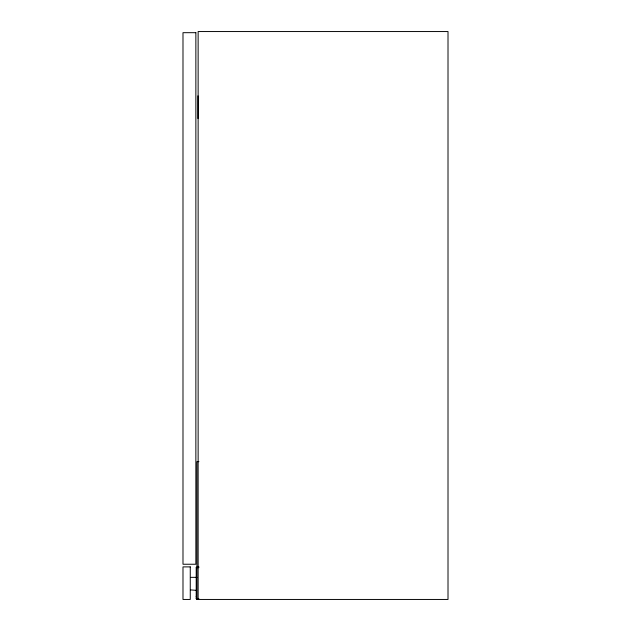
<?xml version="1.0" encoding="UTF-8"?>
<svg xmlns="http://www.w3.org/2000/svg" width="631" height="631" viewBox="0 0 631 631"><rect width="100%" height="100%" fill="white"/><g stroke="black" fill="none" stroke-linecap="round" stroke-linejoin="round"><path stroke-width="0.95" d="M198.134 599.45L198.134 31.55L448.01 31.55L448.01 599.45L196.943 599.45L196.209 598.693L196.209 567.648L196.943 566.89L198.907 566.89M198.907 461.64L196.943 461.64L196.943 599.45M196.209 567.648L198.907 567.648M190.988 577.341L196.888 577.341M196.635 590.364L190.688 589.922M196.209 598.693L198.907 598.693M196.209 596.421L196.635 597.494M197.953 95.825L197.953 118.541M195.862 32.686L182.99 32.686L182.99 564.24L195.862 564.24L195.862 32.686M190.262 566.89L182.99 566.89L182.99 599.45L190.262 599.45L190.262 566.89"/></g></svg>
